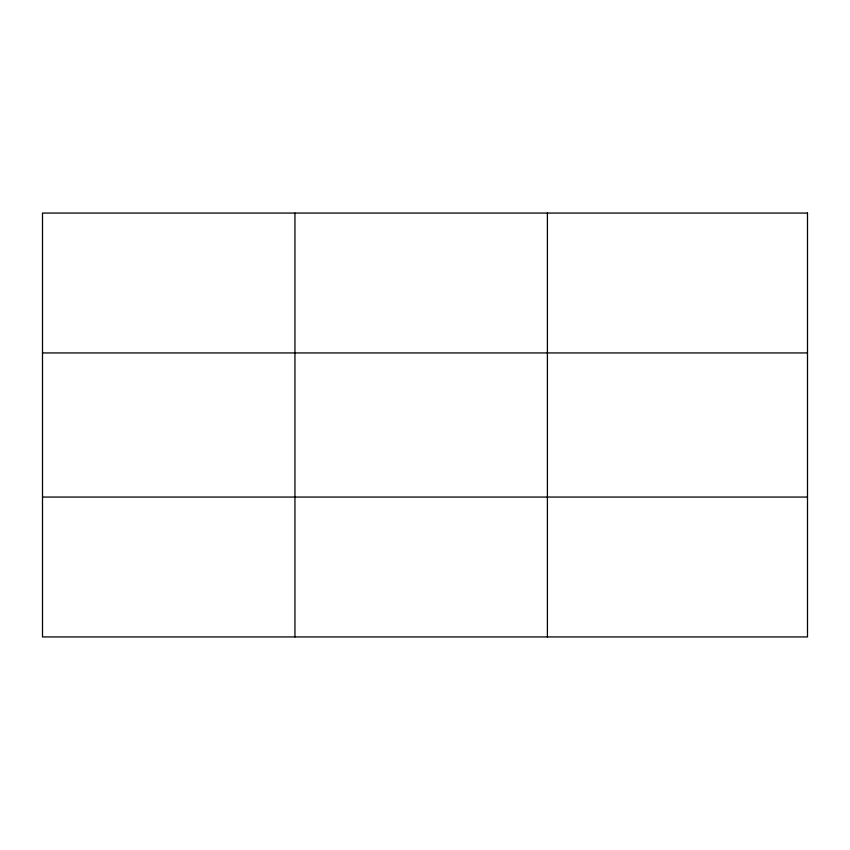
<?xml version="1.0" encoding="UTF-8"?>
<svg xmlns="http://www.w3.org/2000/svg" width="850" height="850" viewBox="0 0 850 850"><rect width="100%" height="100%" fill="white"/><g stroke="black" fill="none" stroke-linecap="round" stroke-linejoin="round"><path stroke-width="1.27" d="M294.95 636.937L294.95 213.063M547.4 636.937L547.4 213.063M42.5 352.941L807.5 352.941M42.5 497.059L807.5 497.059M807.5 213.063L42.5 213.063L42.5 636.937L807.5 636.937L807.5 213.063"/></g></svg>
